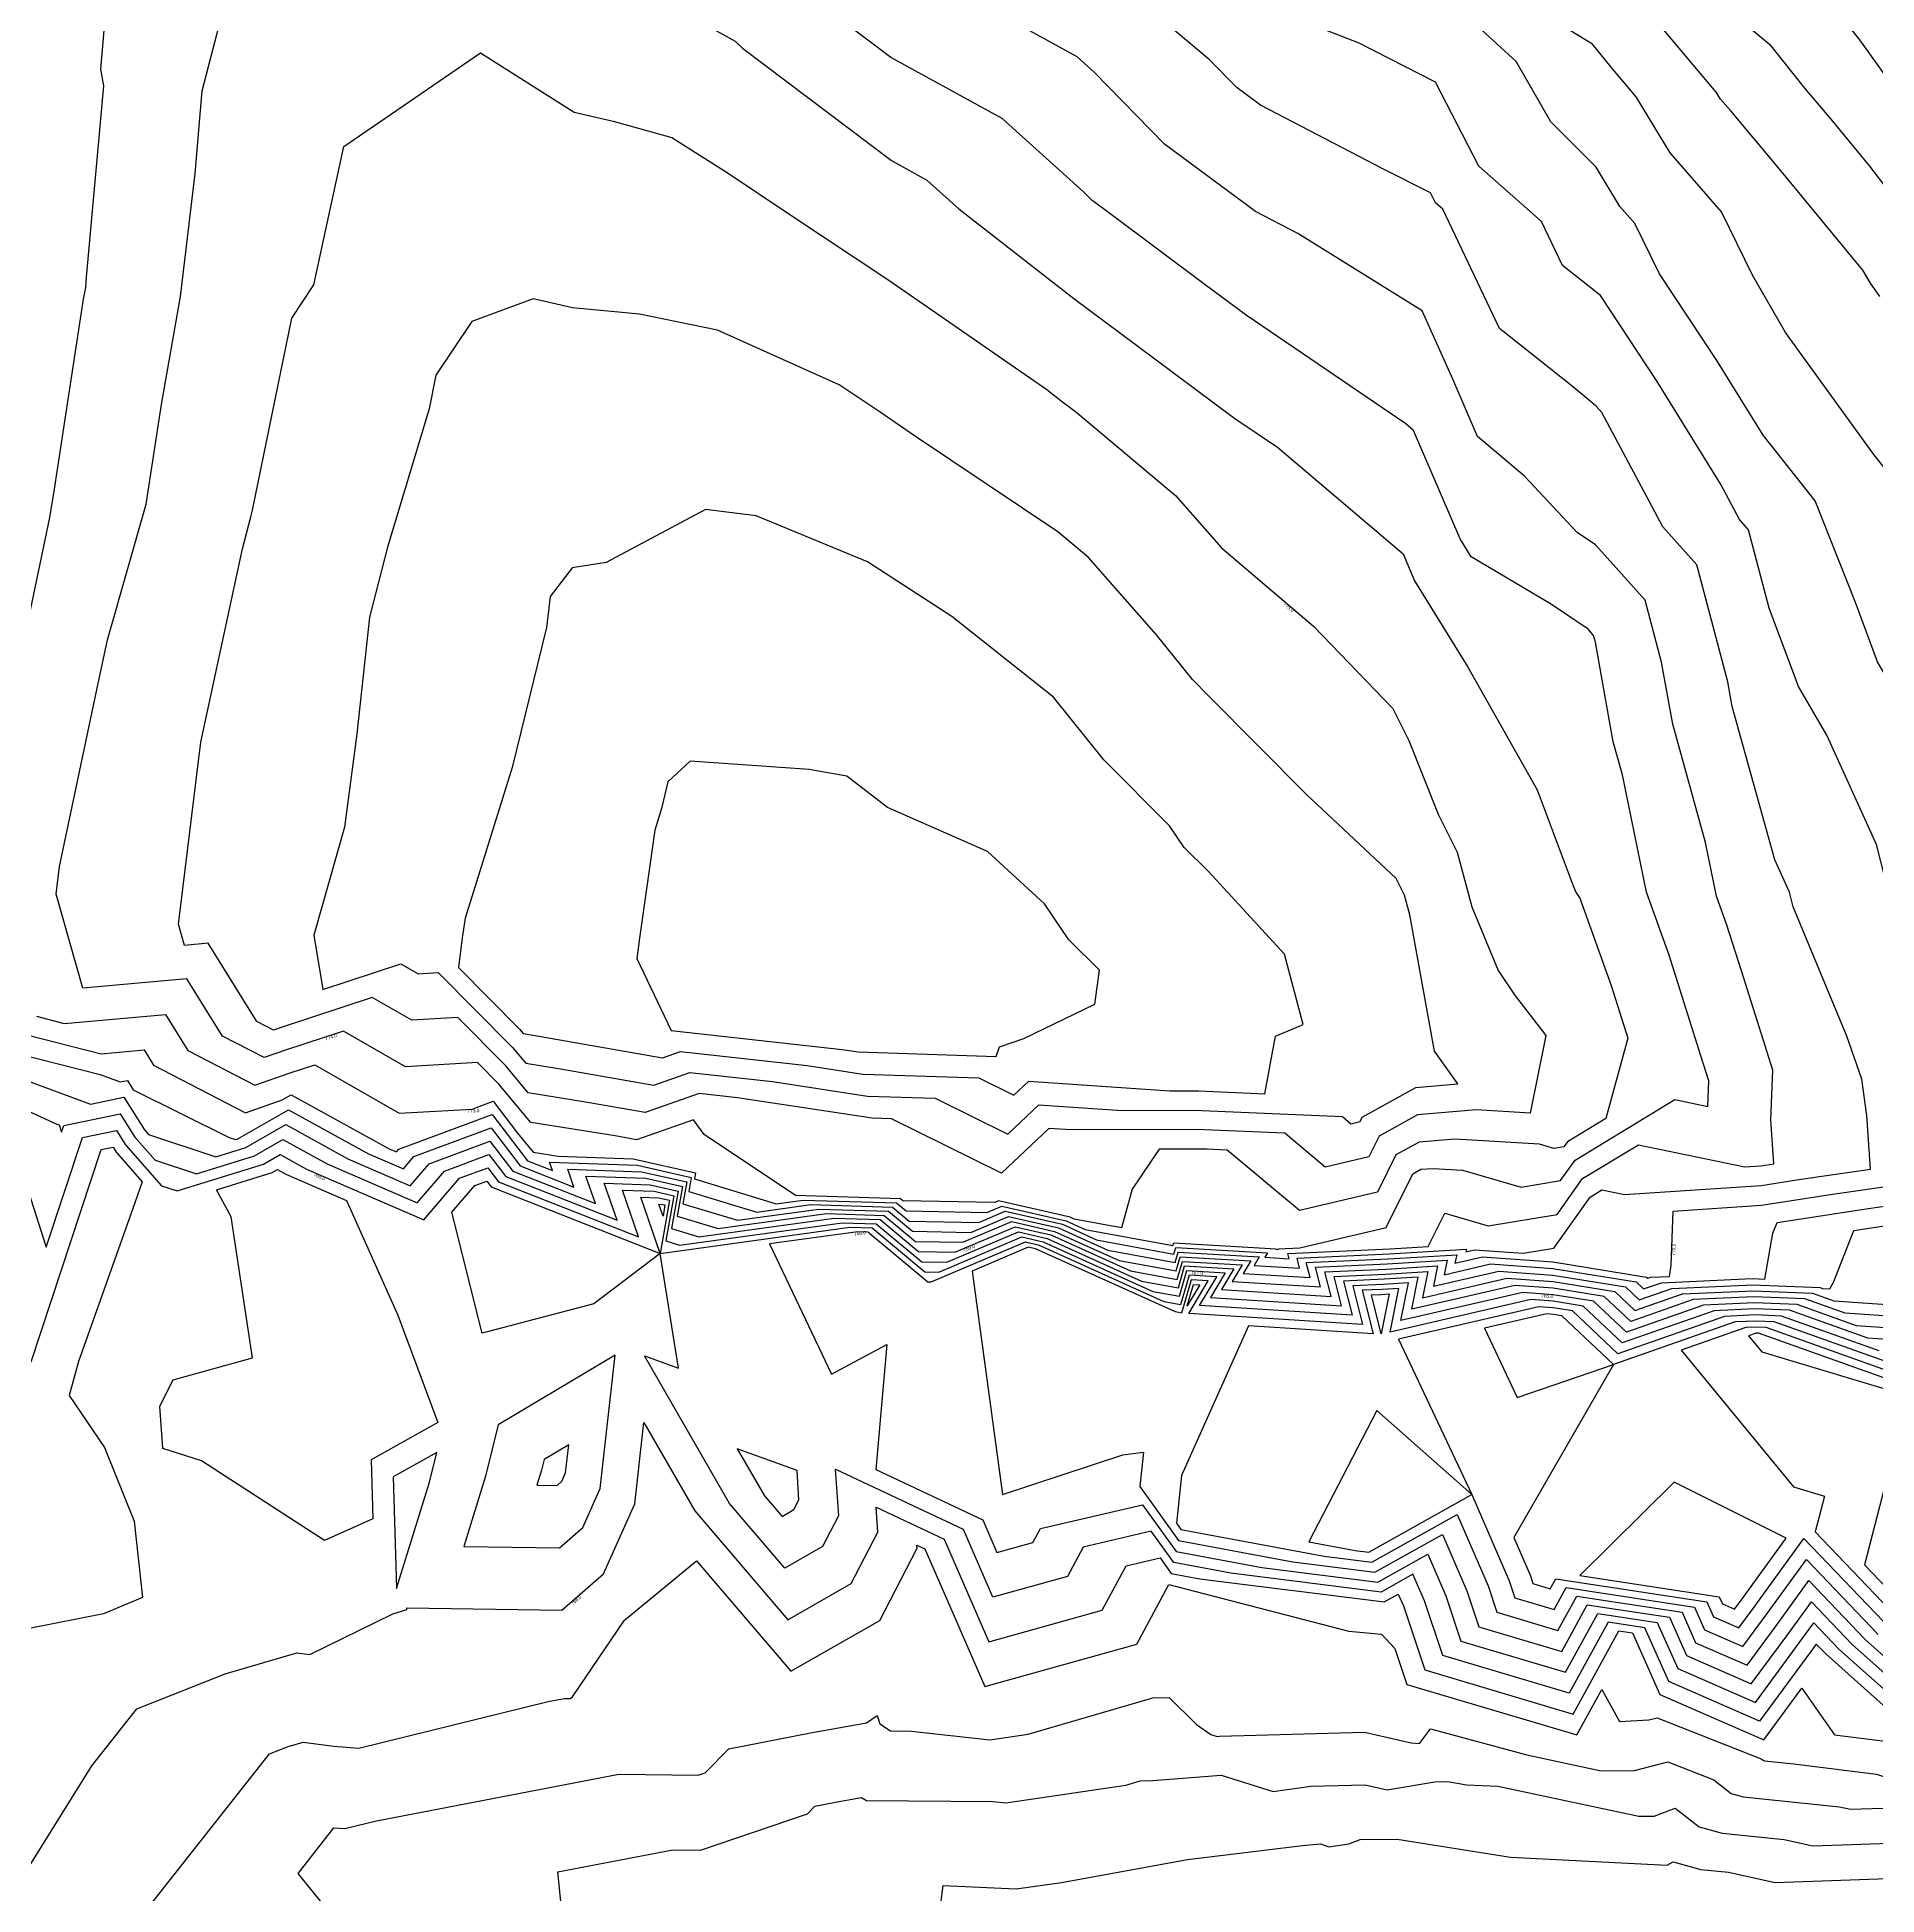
# Model space of a CAD drawing. Extents: x 1684434 to 1702565, y 997334 to 1000228.
# Drawn here: x 1699718.4 to 1699983.2, y 999385.8 to 999653.2 of the extents above; entities that cross this region are included whole.
import ezdxf

# ---------------------------------------------------------------- set-up
doc = ezdxf.new("R2010")
doc.units = 0
doc.layers.add('Default', color=7, linetype='Continuous')

msp = doc.modelspace()

# ---------------------------------------------------------------- linework, layer by layer
at = {"layer": 'Default'}
for points in [[(1699717.17, 999743.38), (1699722.47, 999729.56), (1699722.53, 999719.25), (1699727.35, 999699.88), (1699728.26, 999677.54), (1699729.47, 999671.49), (1699727.53, 999648.58), (1699727.92, 999646.19), (1699725.46, 999618.63), (1699725.33, 999617.17), (1699725, 999615.47), (1699720.79, 999587.82), (1699720.16, 999584.05), (1699715.49, 999561.76)], [(1699807.67, 999658.86), (1699818.85, 999652.64), (1699819.9, 999651.6), (1699841.34, 999635.43), (1699846.45, 999632.62), (1699851.04, 999628.5), (1699867.59, 999615.59), (1699876.59, 999608.85), (1699890.78, 999598.31), (1699896.89, 999594.16), (1699914.97, 999578.83), (1699916.64, 999574.93), (1699924.26, 999562.58), (1699934.25, 999544.84), (1699939.45, 999531.03), (1699939.84, 999530.09), (1699940.41, 999529.24), (1699944.92, 999516.67), (1699947.33, 999509.09), (1699944.15, 999497.52), (1699938.63, 999494.16), (1699938.1, 999493.43), (1699936.69, 999493.19), (1699934.59, 999493.81), (1699922.42, 999494.56), (1699917.29, 999494.14), (1699913.95, 999492.28), (1699911.28, 999486.91), (1699900.07, 999484.27), (1699889.68, 999492.98), (1699886.79, 999493.11), (1699879.89, 999493.11), (1699875.97, 999487.33), (1699874.46, 999481.78), (1699867.62, 999483.05), (1699867.04, 999483.31), (1699856.75, 999485.66), (1699856.21, 999485.43), (1699843, 999485.69), (1699842.66, 999485.98), (1699827.52, 999486.44), (1699814.37, 999495.21), (1699812.87, 999497.35), (1699804.66, 999494.47), (1699801.56, 999495.01), (1699789.43, 999496.94), (1699784.84, 999502.49), (1699781.78, 999505.57), (1699771.41, 999504.98), (1699762.46, 999510.11), (1699754.15, 999507.37), (1699751.06, 999506.29), (1699745.05, 999509.4), (1699739.93, 999517.63), (1699724.97, 999516.3), (1699721.13, 999529.81), (1699721.62, 999533.79), (1699727.03, 999559.46), (1699728.53, 999566.44), (1699734.07, 999585.97), (1699736.29, 999600.33), (1699739.03, 999615.88), (1699741.14, 999633.59), (1699742.15, 999645.49), (1699747.11, 999664.72)], [(1699974.81, 999660.19), (1699980.64, 999652.81), (1699984.63, 999647.25)], [(1699982.23, 999490.22), (1699981.74, 999497.95), (1699980.98, 999503.19), (1699978.85, 999509.38), (1699971.12, 999528), (1699970.58, 999530.13), (1699968.47, 999534.77), (1699962.33, 999556.85), (1699961.7, 999560.39), (1699957.27, 999577.22), (1699952.35, 999582.69), (1699943.58, 999599.18), (1699942.74, 999600.08), (1699939.33, 999602.97), (1699928.87, 999611.28), (1699920.68, 999628.42), (1699919.63, 999629.36), (1699918.9, 999630.78), (1699912.15, 999634.19), (1699894.47, 999643.4), (1699891.08, 999645.9), (1699887.06, 999650.01), (1699876.98, 999658.42)], [(1699996.14, 999489.43), (1699996.11, 999489.92), (1699994.43, 999501.38), (1699989.78, 999514.92), (1699987.11, 999521.35), (1699983.1, 999536.95), (1699975.95, 999552.73), (1699971.86, 999559.73), (1699967.67, 999571.01), (1699964.71, 999582.28), (1699963.4, 999583.74), (1699960.64, 999588.92), (1699951.55, 999603.61), (1699943.38, 999615.99), (1699937.9, 999620.34), (1699934.88, 999626.68), (1699925.89, 999634.62), (1699919.66, 999646.75), (1699908.66, 999652.32), (1699897.9, 999656.51)], [(1700007.01, 999496.31), (1700006.4, 999501.19), (1700003.02, 999507.59), (1700000.02, 999518.09), (1699998.17, 999523.28), (1699994.08, 999541.88), (1699989.62, 999552.35), (1699983.26, 999563.26), (1699980.08, 999571.82), (1699974.3, 999586.45), (1699966.79, 999595.89), (1699960.23, 999606.49), (1699951.87, 999619.15), (1699948.35, 999626.37), (1699946.19, 999628.85), (1699942.75, 999634.49), (1699936.26, 999641), (1699931.27, 999649.7), (1699922.31, 999657.85)], [(1700017.42, 999498.7), (1700016.75, 999502.28), (1700013.4, 999510.09), (1700010.24, 999516.08), (1700009.52, 999518.61), (1700003.74, 999534.78), (1700001.94, 999542.98), (1699996.64, 999555.42), (1699993.51, 999565.65), (1699991.81, 999573.05), (1699985.89, 999588.13), (1699985.11, 999590.11), (1699982.72, 999593.11), (1699970.03, 999610.71), (1699965.26, 999618.93), (1699960.8, 999628.08), (1699953.41, 999636.57), (1699948.51, 999644.62), (1699944.93, 999648.87), (1699942.24, 999652.19), (1699933.88, 999657.27)], [(1699983.61, 999615.88), (1699982.24, 999617.78), (1699981.16, 999619.66), (1699969.46, 999633.88), (1699962.13, 999642.58), (1699960.64, 999644.29), (1699960.03, 999645.3), (1699949.84, 999657.39)], [(1699960.16, 999658.44), (1699967.73, 999652.22), (1699972.74, 999645.88), (1699976.53, 999641.38), (1699982.08, 999634.64), (1699989.57, 999624.83)], [(1699958.84, 999499.27), (1699958.98, 999502.96), (1699957.84, 999506.57), (1699953.25, 999521.03), (1699949.99, 999530.1), (1699946.54, 999547.02), (1699945.22, 999551.76), (1699942.65, 999566.09), (1699942.39, 999567.08), (1699941.6, 999567.97), (1699936.19, 999571.6), (1699924.79, 999578.37), (1699923.18, 999580.97), (1699916.49, 999596.6), (1699915.36, 999597.56), (1699892.38, 999613.16), (1699886.49, 999617.54), (1699872.79, 999627.8), (1699870.22, 999629.7), (1699869, 999630.95), (1699857.26, 999641.5), (1699841.24, 999650.29), (1699833.88, 999655.84)], [(1699967.92, 999497.31), (1699968.2, 999504.47), (1699963.68, 999518.77), (1699961.58, 999525.38), (1699960.09, 999529.53), (1699958.52, 999537.26), (1699953.78, 999554.31), (1699952.17, 999563.24), (1699949.83, 999572.15), (1699942.65, 999580.14), (1699940.02, 999581.91), (1699932.46, 999589.98), (1699925.69, 999595.72), (1699922.12, 999603.99), (1699917.73, 999613.79), (1699899.84, 999624.96), (1699893.74, 999628.13), (1699880.65, 999637.8), (1699870.52, 999648.16), (1699868.06, 999650.37), (1699860.3, 999654.63)], [(1699933.28, 999498.28), (1699925.52, 999498.76), (1699917.05, 999498.07), (1699911.53, 999495), (1699910.04, 999492), (1699903.77, 999490.52), (1699897.97, 999495.39), (1699886.4, 999495.9), (1699866.39, 999495.92), (1699864.01, 999496.09), (1699857.18, 999489.65), (1699841.37, 999497.49), (1699838.58, 999497.58), (1699819.2, 999500.52), (1699813.68, 999501.13), (1699805.91, 999498.4), (1699797.62, 999499.85), (1699789.06, 999501.21), (1699785.82, 999505.12), (1699778.95, 999512.05), (1699772.31, 999511.68), (1699766.59, 999514.96), (1699753.65, 999510.69), (1699752.41, 999510.26), (1699750.01, 999511.51), (1699743.01, 999522.75), (1699739.62, 999522.45), (1699738.75, 999525.51), (1699741.95, 999551.72), (1699742.98, 999556.59), (1699747.93, 999579.54), (1699749.12, 999584.17), (1699749.4, 999585.09), (1699755.02, 999612.74), (1699758.22, 999617.57), (1699762.55, 999637.48), (1699782.18, 999650.96), (1699795.67, 999642.4), (1699801.29, 999641.1), (1699809.71, 999638.76), (1699817.84, 999633.61), (1699826.44, 999627.87), (1699840.81, 999618.32), (1699863.69, 999602.49), (1699866.2, 999600.53), (1699866.7, 999600.16), (1699868.13, 999599.09), (1699882.22, 999587.23), (1699888.86, 999579.68), (1699902.06, 999568.43), (1699913.48, 999556.55), (1699915.81, 999551.93), (1699920.03, 999541.34), (1699922.75, 999535.87), (1699924.86, 999528.01), (1699928.65, 999518.85), (1699931.03, 999515.32), (1699935.54, 999509.46), (1699933.28, 999498.28)], [(1699919.52, 999507.23), (1699915.96, 999526.85), (1699915.2, 999529.67), (1699913.99, 999532.09), (1699901.1, 999544.12), (1699887.04, 999558.33), (1699884.65, 999560.73), (1699879.5, 999567.16), (1699869.71, 999578.29), (1699865.31, 999581.99), (1699844.8, 999595.71), (1699839.71, 999599.23), (1699833.82, 999603.14), (1699816.3, 999611.03), (1699805.06, 999613.32), (1699795.43, 999614.23), (1699789.8, 999615.52), (1699780.94, 999612.28), (1699775.78, 999604.53), (1699774.8, 999599.69), (1699768.82, 999579.76), (1699766.23, 999569.72), (1699764.4, 999552.92), (1699762.62, 999539.45), (1699758.2, 999523.93), (1699759.49, 999516.11), (1699770.71, 999519.81), (1699773.21, 999518.37), (1699776.12, 999518.53), (1699786.8, 999507.76), (1699788.7, 999505.47), (1699793.69, 999504.68), (1699807.16, 999502.32), (1699812.34, 999504.14), (1699824.22, 999502.83), (1699837.9, 999500.76), (1699847.65, 999500.43), (1699858.07, 999495.26), (1699862.57, 999499.51), (1699873.89, 999498.71), (1699886, 999498.7), (1699906.25, 999497.8), (1699907.47, 999496.77), (1699908.79, 999497.09), (1699909.11, 999497.72), (1699916.81, 999502), (1699922.87, 999502.5), (1699919.52, 999507.23)], [(1699897.91, 999521.17), (1699886.97, 999533.09), (1699883.49, 999536.52), (1699881.37, 999539.64), (1699871.91, 999549.16), (1699864.68, 999558.19), (1699850.04, 999569.81), (1699837.87, 999577.65), (1699821.88, 999584.28), (1699814.57, 999585.2), (1699800.26, 999577.57), (1699795.37, 999576.82), (1699792.24, 999572.67), (1699791.71, 999568.23), (1699786.75, 999548.07), (1699779.97, 999526.39), (1699779.58, 999523.56), (1699779.01, 999519.25), (1699787.79, 999510.39), (1699788.33, 999509.74), (1699789.76, 999509.51), (1699808.4, 999506.25), (1699810.99, 999507.16), (1699829.23, 999505.14), (1699837.21, 999503.93), (1699853.93, 999503.37), (1699858.96, 999500.88), (1699861.13, 999502.92), (1699881.39, 999501.49), (1699885.6, 999501.49), (1699895.1, 999501.07), (1699896.61, 999509.38), (1699900.59, 999511.04), (1699897.91, 999521.17)], [(1699866.87, 999523.23), (1699863.35, 999528.41), (1699855.18, 999535.97), (1699840.75, 999542.32), (1699834.9, 999546.83), (1699829.48, 999547.76), (1699812.39, 999548.99), (1699809.18, 999545.98), (1699808.24, 999542.17), (1699807.27, 999539.05), (1699805.09, 999523.47), (1699804.7, 999520.54), (1699809.65, 999510.18), (1699834.25, 999507.45), (1699836.53, 999507.11), (1699856.41, 999506.44), (1699856.9, 999507.82), (1699860.41, 999509.03), (1699870.63, 999514.01), (1699871.3, 999518.87), (1699866.87, 999523.23)], [(1699718.29, 999512.24), (1699722.3, 999511.22), (1699736.85, 999512.51), (1699740.1, 999507.3), (1699749.72, 999502.32), (1699754.65, 999504.04), (1699758.34, 999505.26), (1699770.51, 999498.28), (1699781, 999498.88), (1699784.02, 999500), (1699787.53, 999495.41), (1699789.8, 999492.68), (1699793.36, 999492.11), (1699804.16, 999491.74), (1699813.15, 999489.72), (1699812.99, 999488.82), (1699824.74, 999485.25), (1699828.64, 999485.79), (1699842.07, 999485.37), (1699843.45, 999484.22), (1699855.06, 999484), (1699857.23, 999484.92), (1699866.49, 999482.8), (1699869.24, 999481.56), (1699881.84, 999479.22), (1699881.96, 999479.62), (1699896.7, 999478.77), (1699896.65, 999478.69), (1699897.06, 999478.66), (1699897.04, 999478.75), (1699900.12, 999478.9), (1699912.53, 999481.82), (1699916.37, 999489.56), (1699917.53, 999490.21), (1699919.31, 999490.35), (1699923.54, 999490.09), (1699931.97, 999487.63), (1699937.62, 999488.58), (1699939.72, 999491.51), (1699954.09, 999500.25), (1699958.84, 999499.27)], [(1699716.92, 999509.57), (1699727.61, 999506.85), (1699733.77, 999507.4), (1699735.14, 999505.19), (1699748.37, 999498.35), (1699753.64, 999500.19), (1699754.97, 999500.95), (1699769.05, 999493.18), (1699770.11, 999492.72), (1699770.43, 999493.1), (1699783.86, 999498.08), (1699788.95, 999491.45), (1699792.54, 999490.04), (1699792.12, 999491.24), (1699804.77, 999490.8), (1699812.52, 999489.05), (1699812.17, 999487.03), (1699821.96, 999484.06), (1699829.76, 999485.13), (1699841.48, 999484.77), (1699843.9, 999482.76), (1699853.91, 999482.56), (1699857.7, 999484.18), (1699865.94, 999482.29), (1699870.87, 999480.07), (1699882, 999478.01), (1699882.27, 999478.96), (1699895.48, 999478.19), (1699895.08, 999477.54), (1699898.57, 999477.31), (1699898.37, 999478.09), (1699913.13, 999478.77), (1699918.58, 999479.11), (1699920.96, 999483.91), (1699927.24, 999482.07), (1699937.14, 999483.72), (1699940.81, 999488.87), (1699948.84, 999493.75), (1699964.16, 999490.58), (1699966.47, 999490.73), (1699967.11, 999490.83), (1699968.32, 999491.01), (1699967.92, 999497.31)], [(1699715.56, 999506.9), (1699727.48, 999503.86), (1699730.36, 999502.8), (1699731.37, 999503), (1699732.22, 999501.65), (1699746.03, 999494.77), (1699746.92, 999494.48), (1699747.19, 999494.56), (1699754.57, 999498.79), (1699766.08, 999492.45), (1699771.1, 999490.27), (1699772.62, 999492.05), (1699783.71, 999496.17), (1699787.91, 999490.7), (1699795.64, 999487.66), (1699794.75, 999490.23), (1699805.38, 999489.86), (1699811.89, 999488.39), (1699811.34, 999485.25), (1699819.18, 999482.87), (1699830.88, 999484.48), (1699840.9, 999484.17), (1699844.35, 999481.29), (1699852.76, 999481.13), (1699858.18, 999483.44), (1699865.39, 999481.79), (1699872.49, 999478.59), (1699882.15, 999476.79), (1699882.59, 999478.29), (1699894.26, 999477.62), (1699893.52, 999476.38), (1699900.08, 999475.97), (1699899.71, 999477.43), (1699912.98, 999478.04), (1699924.08, 999478.73), (1699924, 999478.34), (1699925.27, 999478.63), (1699932.24, 999478.13), (1699936.66, 999478.87), (1699941.91, 999486.22), (1699943.6, 999487.25), (1699946.83, 999486.58), (1699966.52, 999487.89), (1699971.94, 999488.73), (1699982.23, 999490.22)], [(1699715.33, 999503.59), (1699726.06, 999499.61), (1699730.86, 999500.6), (1699733.82, 999495.89), (1699734.43, 999495.2), (1699744.12, 999492.02), (1699748.44, 999493.36), (1699754.17, 999496.64), (1699763.1, 999491.72), (1699772.08, 999487.82), (1699774.81, 999491.01), (1699783.56, 999494.25), (1699786.87, 999489.94), (1699798.74, 999485.27), (1699797.38, 999489.22), (1699805.99, 999488.92), (1699811.26, 999487.73), (1699810.52, 999483.46), (1699816.39, 999481.68), (1699832, 999483.83), (1699840.31, 999483.57), (1699844.8, 999479.83), (1699851.62, 999479.7), (1699858.66, 999482.69), (1699864.83, 999481.28), (1699874.11, 999477.1), (1699882.31, 999475.58), (1699882.9, 999477.63), (1699893.04, 999477.04), (1699891.95, 999475.23), (1699901.59, 999474.62), (1699901.05, 999476.77), (1699912.83, 999477.31), (1699922.69, 999477.92), (1699922.44, 999476.68), (1699926.42, 999477.6), (1699936.53, 999476.88), (1699950.02, 999474.7), (1699950.21, 999474.53), (1699950.63, 999474.68), (1699953.3, 999474.8), (1699953.58, 999476.43), (1699953.86, 999484.2), (1699966.56, 999485.05), (1699976.78, 999486.63), (1699996.14, 999489.43)], [(1699711.35, 999501.21), (1699721.24, 999496.73), (1699721.55, 999496.61), (1699721.9, 999495.54), (1699722.22, 999496.53), (1699730.34, 999498.2), (1699732.47, 999494.82), (1699735.36, 999491.52), (1699741.32, 999489.57), (1699749.69, 999492.15), (1699753.77, 999494.49), (1699760.12, 999490.98), (1699773.07, 999485.37), (1699777, 999489.96), (1699783.4, 999492.34), (1699785.83, 999489.18), (1699801.85, 999482.88), (1699800, 999488.21), (1699806.6, 999487.98), (1699810.64, 999487.07), (1699809.7, 999481.68), (1699813.61, 999480.49), (1699833.12, 999483.17), (1699839.72, 999482.97), (1699845.25, 999478.36), (1699850.47, 999478.26), (1699859.13, 999481.95), (1699864.28, 999480.77), (1699875.73, 999475.61), (1699882.47, 999474.36), (1699883.22, 999476.96), (1699891.82, 999476.46), (1699890.39, 999474.08), (1699903.1, 999473.27), (1699902.39, 999476.1), (1699912.68, 999476.58), (1699921.3, 999477.12), (1699920.89, 999475.03), (1699927.58, 999476.58), (1699936.54, 999475.94), (1699948.5, 999474.01), (1699949.59, 999472.98), (1699952.15, 999473.87), (1699965.22, 999474.47), (1699967.06, 999474.39), (1699968.2, 999481), (1699968.8, 999482.55), (1699981.61, 999484.52), (1699995.37, 999486.52)], [(1699714.21, 999496.12), (1699719.71, 999479.01), (1699724.92, 999494.78), (1699729.83, 999495.79), (1699731.11, 999493.75), (1699736.29, 999487.85), (1699738.52, 999487.12), (1699750.95, 999490.95), (1699753.37, 999492.34), (1699757.15, 999490.25), (1699774.05, 999482.92), (1699779.19, 999488.92), (1699783.25, 999490.43), (1699784.78, 999488.42), (1699804.95, 999480.5), (1699802.63, 999487.2), (1699807.2, 999487.04), (1699810.01, 999486.41), (1699808.87, 999479.89), (1699810.83, 999479.3), (1699834.24, 999482.52), (1699839.14, 999482.37), (1699845.7, 999476.9), (1699849.32, 999476.83), (1699859.61, 999481.21), (1699863.73, 999480.27), (1699877.35, 999474.13), (1699882.63, 999473.15), (1699883.54, 999476.3), (1699890.6, 999475.89), (1699888.82, 999472.93), (1699904.61, 999471.92), (1699903.72, 999475.44), (1699912.54, 999475.85), (1699919.91, 999476.31), (1699919.33, 999473.38), (1699928.74, 999475.55), (1699936.55, 999474.99), (1699946.97, 999473.31), (1699948.97, 999471.43), (1699953.67, 999473.07), (1699965.3, 999473.6), (1699974.99, 999473.2), (1699975.35, 999473.07), (1699976.41, 999473), (1699976.96, 999474.07), (1699979.83, 999481.4), (1699986.44, 999482.42)], [(1699717.53, 999462.49), (1699727.61, 999493.04), (1699729.32, 999493.39), (1699729.76, 999492.68), (1699733.5, 999488.42), (1699732.17, 999484.58), (1699724.34, 999462.52), (1699722.99, 999457.66), (1699728.09, 999450.15), (1699732.34, 999439.54), (1699733.54, 999428.56), (1699727.93, 999426.23), (1699717.22, 999424.1)], [(1699746.32, 999483.37), (1699744.2, 999487.27), (1699752.2, 999489.74), (1699752.97, 999490.18), (1699754.17, 999489.52), (1699762.93, 999485.72), (1699770.28, 999469.22), (1699776.05, 999453.75), (1699766.45, 999448.4), (1699766.71, 999439.91), (1699759.75, 999436.77), (1699742.02, 999448.22), (1699736.49, 999450.03), (1699736.07, 999456.1), (1699737.97, 999459.91), (1699749.4, 999463.06), (1699746.32, 999483.37)], [(1699798.51, 999470.85), (1699782.42, 999466.62), (1699778.08, 999484.02), (1699781.38, 999487.88), (1699783.09, 999488.51), (1699783.74, 999487.67), (1699808.05, 999478.11), (1699798.51, 999470.85)], [(1699985.47, 999411.83), (1699975.8, 999420.45), (1699974.45, 999421.86), (1699973.67, 999420.78), (1699966.28, 999410.78), (1699953.21, 999416.47), (1699949.78, 999424.22), (1699944.51, 999425.03), (1699938.89, 999414.79), (1699920.7, 999420.2), (1699918.07, 999428.07), (1699916.4, 999431.92), (1699911.8, 999429.35), (1699890.2, 999432.06), (1699881.96, 999433.61), (1699878.74, 999438.09), (1699868.95, 999435.83), (1699866.69, 999431.6), (1699855.93, 999428.6), (1699851.7, 999438.34), (1699833.25, 999447.05), (1699833.7, 999440.31), (1699831.43, 999435.91), (1699826.02, 999432.8), (1699818.05, 999442.12), (1699805.8, 999463.35), (1699810.68, 999461.58), (1699808.05, 999478.11), (1699805.26, 999486.19), (1699807.81, 999486.1), (1699809.38, 999485.75), (1699808.05, 999478.11), (1699835.36, 999481.86), (1699838.55, 999481.77), (1699846.15, 999475.43), (1699848.17, 999475.39), (1699860.09, 999480.47), (1699863.18, 999479.76), (1699878.97, 999472.64), (1699882.78, 999471.93), (1699883.85, 999475.63), (1699889.38, 999475.31), (1699887.26, 999471.77)], [(1699808.47, 999483.48), (1699807.88, 999485.18), (1699808.42, 999485.16), (1699808.75, 999485.09), (1699808.47, 999483.48)], [(1699986.91, 999468.92), (1699978.6, 999469.48), (1699972.78, 999471.55), (1699965.47, 999471.85), (1699956.7, 999471.45), (1699947.73, 999468.32), (1699943.92, 999471.92), (1699936.56, 999473.11), (1699931.05, 999473.5), (1699916.22, 999470.07), (1699917.13, 999474.69), (1699912.24, 999474.38), (1699906.4, 999474.12), (1699907.63, 999469.22), (1699885.69, 999470.62), (1699888.16, 999474.74), (1699884.17, 999474.97), (1699882.94, 999470.72), (1699880.6, 999471.15), (1699862.63, 999479.26), (1699860.57, 999479.73), (1699847.03, 999473.96), (1699846.6, 999473.97), (1699837.96, 999481.16), (1699836.48, 999481.21), (1699823.8, 999479.47), (1699832.69, 999460.71), (1699840.68, 999464.99), (1699839.1, 999446.99), (1699854.47, 999439.74), (1699856.51, 999435.04), (1699861.71, 999436.48), (1699862.8, 999438.52), (1699877.48, 999441.92), (1699882.31, 999435.19), (1699894.66, 999432.88), (1699911.36, 999430.78), (1699918.52, 999434.79), (1699921.12, 999428.79), (1699923.29, 999422.28), (1699938.34, 999417.8), (1699942.99, 999426.27), (1699951.56, 999424.97), (1699954.5, 999418.33), (1699965.68, 999413.46), (1699972, 999422.02), (1699974.09, 999424.91), (1699977.69, 999421.14), (1699986.21, 999413.54)], [(1699987.16, 999467.21), (1699980.23, 999467.68), (1699971.67, 999470.73), (1699965.56, 999470.98), (1699958.22, 999470.65), (1699947.12, 999466.77), (1699942.39, 999471.22), (1699936.57, 999472.16), (1699932.2, 999472.47), (1699914.66, 999468.42), (1699915.74, 999473.88), (1699912.09, 999473.65), (1699907.74, 999473.45), (1699909.14, 999467.87), (1699884.13, 999469.47), (1699886.94, 999474.16), (1699884.49, 999474.31), (1699883.1, 999469.5), (1699882.22, 999469.67), (1699862.07, 999478.75), (1699861.04, 999478.98), (1699852.98, 999475.55), (1699857.34, 999443.38), (1699874.65, 999449.11), (1699877.62, 999449.51), (1699877.09, 999444.54), (1699882.66, 999436.78), (1699899.13, 999433.69), (1699910.92, 999432.21), (1699920.63, 999437.65), (1699924.16, 999429.5), (1699925.88, 999424.35), (1699937.8, 999420.81), (1699941.48, 999427.51), (1699953.34, 999425.71), (1699955.78, 999420.19), (1699965.08, 999416.14), (1699970.34, 999423.26), (1699973.74, 999427.95), (1699979.58, 999421.83), (1699986.96, 999415.25)], [(1699887.26, 999471.77), (1699906.12, 999470.57), (1699905.06, 999474.78), (1699912.39, 999475.11), (1699918.52, 999475.5), (1699917.77, 999471.72), (1699929.89, 999474.53), (1699936.56, 999474.05), (1699945.45, 999472.61), (1699948.35, 999469.87), (1699955.18, 999472.26), (1699965.39, 999472.72), (1699973.88, 999472.38), (1699976.98, 999471.27), (1699986.02, 999470.67)], [(1699987.42, 999465.51), (1699981.85, 999465.88), (1699970.57, 999469.91), (1699965.64, 999470.11), (1699959.73, 999469.84), (1699946.5, 999465.21), (1699940.87, 999470.52), (1699936.58, 999471.22), (1699933.36, 999471.45), (1699913.11, 999466.76), (1699914.35, 999473.07), (1699911.95, 999472.92), (1699909.07, 999472.79), (1699910.65, 999466.52), (1699892.75, 999467.66), (1699883.09, 999446.11), (1699882.36, 999439.27), (1699883.01, 999438.36), (1699903.6, 999434.5), (1699910.48, 999433.64), (1699922.75, 999440.51), (1699927.21, 999430.22), (1699928.47, 999426.43), (1699937.25, 999423.81), (1699939.97, 999428.76), (1699955.13, 999426.45), (1699957.07, 999422.05), (1699964.49, 999418.82), (1699968.68, 999424.5), (1699973.38, 999430.99), (1699981.47, 999422.53), (1699987.71, 999416.96)], [(1699884.8, 999473.64), (1699885.72, 999473.59), (1699883.91, 999470.56), (1699884.8, 999473.64)], [(1699911.82, 999466.51), (1699910.41, 999472.13), (1699911.8, 999472.19), (1699912.96, 999472.26), (1699911.82, 999466.51)], [(1699983.48, 999464.09), (1699969.46, 999469.09), (1699965.73, 999469.24), (1699961.25, 999469.03), (1699945.88, 999463.66), (1699939.34, 999469.83), (1699936.58, 999470.27), (1699934.52, 999470.42), (1699914.33, 999465.75), (1699924.86, 999443.37), (1699930.25, 999430.94), (1699931.06, 999428.5), (1699936.71, 999426.82), (1699938.45, 999430), (1699956.91, 999427.19), (1699958.36, 999423.91), (1699963.89, 999421.5), (1699967.01, 999425.74), (1699973.02, 999434.03), (1699983.36, 999423.22)], [(1699985.11, 999462.29), (1699968.36, 999468.26), (1699965.82, 999468.37), (1699962.76, 999468.23), (1699945.26, 999462.11), (1699937.82, 999469.13), (1699936.59, 999469.33), (1699935.67, 999469.4), (1699926.7, 999467.32), (1699931.38, 999457.37), (1699945.26, 999462.11), (1699930.9, 999437.19), (1699933.29, 999431.66), (1699933.66, 999430.58), (1699936.16, 999429.83), (1699936.94, 999431.24), (1699958.69, 999427.94), (1699959.64, 999425.77), (1699963.29, 999424.19), (1699965.35, 999426.98), (1699972.66, 999437.08), (1699985.25, 999423.91)], [(1699986.73, 999460.49), (1699967.25, 999467.44), (1699965.9, 999467.5), (1699964.28, 999467.42), (1699954.98, 999464.17), (1699971.18, 999444.49), (1699975.62, 999443.16), (1699974.29, 999438.04), (1699987.14, 999424.6)], [(1699988.36, 999458.69), (1699966.15, 999466.62), (1699965.99, 999466.62), (1699965.8, 999466.62), (1699964.71, 999466.23), (1699966.61, 999463.92), (1699987.66, 999457.61), (1699981.39, 999433.28), (1699989.03, 999425.29)], [(1699793.56, 999435.73), (1699796.92, 999438.65), (1699799.42, 999444.28), (1699801.58, 999463.45), (1699784.75, 999453.44), (1699782.92, 999446.02), (1699779.79, 999435.93), (1699793.56, 999435.73)], [(1699705.95, 999371.77), (1699726.27, 999404.31), (1699732.75, 999412.54), (1699745.46, 999417.55), (1699755.76, 999420.6), (1699757.65, 999420.34), (1699769.58, 999426.22), (1699771.58, 999426.84), (1699771.61, 999427.08), (1699793.92, 999426.75), (1699799.92, 999431.98), (1699804.4, 999442.04), (1699805.72, 999453.75), (1699813.05, 999441.04), (1699826.45, 999425.37), (1699835.54, 999430.59), (1699839.37, 999437.99), (1699839.13, 999441.58), (1699848.93, 999436.95), (1699855.35, 999422.17), (1699871.68, 999426.72), (1699875.1, 999433.13), (1699880, 999434.27), (1699881.61, 999432.02), (1699885.73, 999431.25), (1699912.24, 999427.92), (1699914.29, 999429.06), (1699915.03, 999427.35), (1699918.1, 999418.13), (1699939.43, 999411.78), (1699946.02, 999423.78), (1699948, 999423.48), (1699951.92, 999414.61), (1699966.88, 999408.09), (1699972.37, 999415.53), (1699977.08, 999408.8), (1699984.35, 999407.89)], [(1699911.19, 999455.51), (1699901.4, 999436.56), (1699908.07, 999435.31), (1699910.04, 999435.07), (1699924.86, 999443.37), (1699911.19, 999455.51)], [(1699794.45, 999446.51), (1699794.9, 999450.55), (1699791.35, 999448.44), (1699790.97, 999446.88), (1699790.31, 999444.75), (1699793.21, 999444.71), (1699793.92, 999445.33), (1699794.45, 999446.51)], [(1699775.93, 999449.44), (1699769.63, 999445.93), (1699770.12, 999429.85), (1699774.87, 999445.17), (1699775.93, 999449.44)], [(1699828.03, 999442.62), (1699827.75, 999446.84), (1699819.15, 999449.96), (1699823.05, 999443.2), (1699825.59, 999440.24), (1699827.31, 999441.22), (1699828.03, 999442.62)], [(1699970.12, 999437.1), (1699953.99, 999445.17), (1699940.39, 999431.73), (1699960.47, 999428.68), (1699960.93, 999427.63), (1699962.69, 999426.87), (1699963.68, 999428.21), (1699970.12, 999437.1)], [(1699731.46, 999380.2), (1699751.82, 999406.04), (1699754.5, 999407.1), (1699756.67, 999407.74), (1699761.08, 999407.14), (1699764.7, 999406.87), (1699792.12, 999413.62), (1699794.31, 999414.04), (1699795.11, 999414.03), (1699795.46, 999414.28), (1699802.92, 999425.31), (1699813.29, 999433.83), (1699826.88, 999417.94), (1699839.66, 999425.27), (1699845.03, 999435.68), (1699845.01, 999436.1), (1699846.16, 999435.56), (1699854.77, 999415.73), (1699876.67, 999421.83), (1699881.26, 999430.44), (1699907.19, 999423.72), (1699911.86, 999423.3), (1699913.79, 999421.2), (1699915.51, 999416.05), (1699939.98, 999408.77), (1699943.56, 999415.3), (1699946.13, 999410.73), (1699950.36, 999410.94), (1699951.56, 999411.26), (1699966.5, 999405.36), (1699966.79, 999405.13), (1699966.99, 999405.07), (1699971.19, 999404.64), (1699983.1, 999403.14), (1699985.36, 999402.35)], [(1699761.92, 999381.48), (1699755.94, 999388.85), (1699761.1, 999395.4), (1699762.65, 999395.29), (1699767.22, 999396.41), (1699802.1, 999403.14), (1699813.54, 999402.98), (1699814.51, 999403.31), (1699817.93, 999406.78), (1699829.68, 999409.07), (1699837.73, 999410.53), (1699839.29, 999411.59), (1699839.67, 999410.37), (1699841.22, 999409.36), (1699844.25, 999409.34), (1699855.52, 999408.06), (1699861.01, 999408.88), (1699878.94, 999414.12), (1699881.31, 999414.18), (1699885.24, 999410.3), (1699887.33, 999408.85), (1699888.2, 999408.57), (1699888.54, 999408.62), (1699909.43, 999409.18), (1699916.16, 999407.65), (1699917.33, 999407.52), (1699918.93, 999409.67), (1699932.77, 999405.91), (1699943.46, 999403.63), (1699948.26, 999403.64), (1699953.06, 999404.91), (1699959.7, 999402.29), (1699962.19, 999400.33), (1699963.94, 999399.85), (1699977.8, 999398.41), (1699979.35, 999398.07), (1699985.59, 999398.29)], [(1699795.09, 999371.42), (1699793.34, 999389.05), (1699809.9, 999392.24), (1699813.87, 999392.19), (1699829.24, 999397.4), (1699830.33, 999398.5), (1699834.07, 999399.23), (1699837.05, 999399.77), (1699837.74, 999399.32), (1699855.92, 999399.2), (1699857.8, 999398.98), (1699875.06, 999401.54), (1699877.16, 999402.16), (1699878.96, 999402.2), (1699888.81, 999403), (1699896.26, 999400.63), (1699901.7, 999401.38), (1699909.53, 999401.59), (1699912.7, 999400.87), (1699919.54, 999402.04), (1699921.4, 999402.05), (1699924.12, 999401.61), (1699928.62, 999401.39), (1699948.89, 999397.06), (1699951.12, 999397.06), (1699954.14, 999398.25), (1699957.59, 999395.53), (1699960.89, 999394.63), (1699969.8, 999393.71), (1699973.93, 999392.79), (1699990.57, 999393.38)], [(1699846.28, 999367.7), (1699848.77, 999387.1), (1699859.27, 999386.64), (1699865.83, 999387.53), (1699883.97, 999390.82), (1699900.49, 999392.88), (1699903.07, 999393.08), (1699904.31, 999392.69), (1699907.15, 999393.08), (1699908.79, 999393.74), (1699914.1, 999393.77), (1699930.43, 999391.16), (1699952.99, 999390.05), (1699953.85, 999390.49), (1699957.84, 999389.41), (1699961.8, 999389), (1699968.52, 999387.51), (1699995.54, 999388.47)]]:
    msp.add_lwpolyline(points, dxfattribs=at)

# ---------------------------------------------------------------- texts
for s, rotation, p in [(' 775.0', 319.5654, (1699897.55, 999571.62)), (' 774.0', 18.2353, (1699759.75, 999508.69)), (' 773.0', 3.231, (1699780.14, 999498.33)), (' 768.0', 336.5588, (1699757.94, 999489.36)), (' 766.0', 7.8289, (1699835.8, 999480.61)), (' 769.0', 23.0749, (1699851.64, 999478.22)), (' 770.0', 87.9302, (1699954.13, 999477.58)), (' 767.0', 356.6751, (1699884.26, 999475.11)), (' 765.0', 355.9169, (1699934.65, 999471.8)), (' 768.0', 41.0842, (1699795.33, 999427.32))]:
    msp.add_text(s, height=0.5, rotation=rotation, dxfattribs=at).set_placement(p)

doc.saveas('drawing.dxf')
